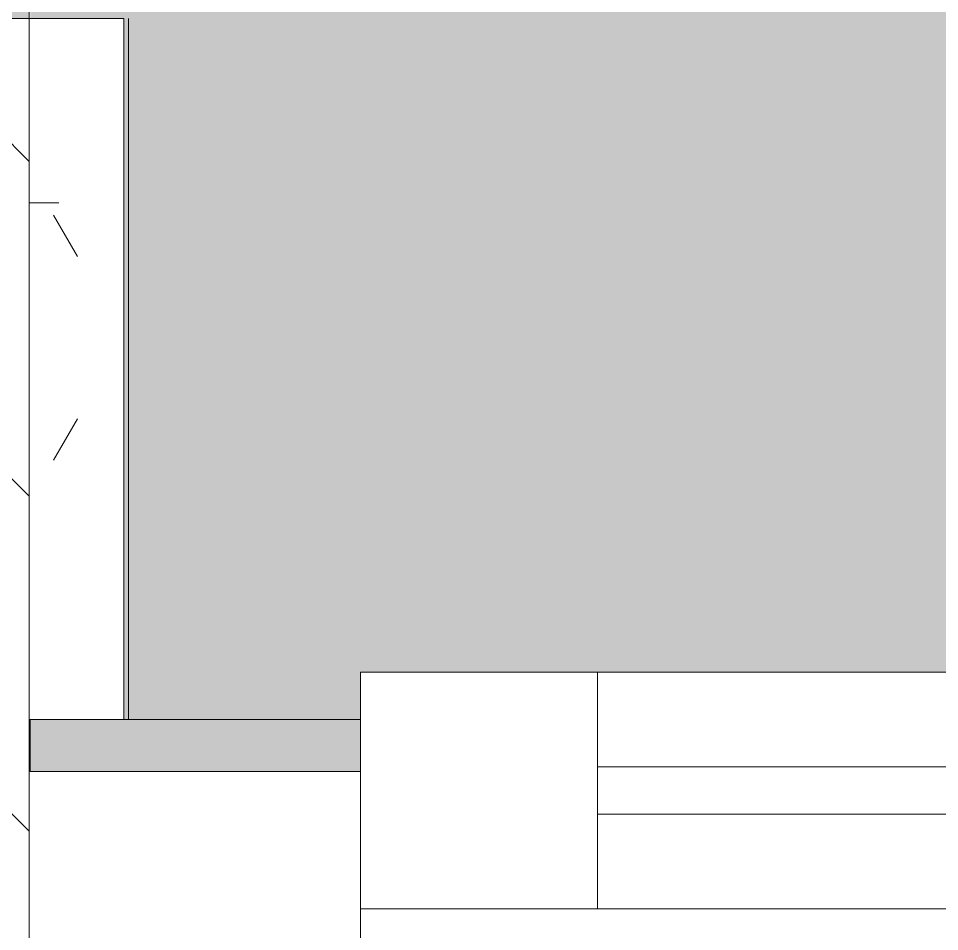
# Model space of a CAD drawing. Header units: millimetres. Extents: x -3238 to 193830, y -8553 to 29000.
# Drawn here: x 18807.7 to 19002.3, y -92.8 to 100 of the extents above; entities that cross this region are included whole.
import ezdxf

# ---------------------------------------------------------------- set-up
doc = ezdxf.new("R2010")
doc.units = ezdxf.units.MM
doc.linetypes.add('Осевая', pattern=[3175, 635, -476.25, 1587.5, -476.25])
for name, color, linetype, lineweight in [('A-GLAZ', 7, 'Continuous', 9), ('A-GLAZ-1', 7, 'Continuous', 13), ('A-WALL', 7, 'Continuous', 9), ('Знаки', 7, 'Continuous', 9), ('Оси-2', 7, 'Осевая', 9)]:
    doc.layers.add(name, color=color, linetype=linetype, lineweight=lineweight)
for name, color, linetype, lineweight, true_color in [('A-WALL-1', 9, 'Continuous', 9, 0x808080), ('A-WALL-FNSH-1', 9, 'Continuous', 9, 0x808080), ('I-WALL-2', 9, 'Continuous', 9, 0x808080)]:
    doc.layers.add(name, color=color, linetype=linetype, lineweight=lineweight, true_color=true_color)
pattern_1 = [(0, (0, 0), (121.92, 30.48), [10.058, -81.382, 10.058, -81.382, -487.68]), (0, (0, 0), (121.92, 30.48), [-182.88, 10.058, -172.822, 10.058, -81.382, -213.36]), (0, (0, 0), (121.92, 30.48), [-457.2, 10.058, -50.902, 10.058, -142.342]), (120, (45.72, 15.24), (-87.356454, 90.345817), [10.058, -81.382, 10.058, -81.382, -487.68]), (120, (45.72, 15.24), (-87.356454, 90.345817), [-182.88, 10.058, -172.822, 10.058, -81.382, -213.36]), (120, (45.72, 15.24), (-87.356454, 90.345817), [-457.2, 10.058, -50.902, 10.058, -142.342]), (240, (60.96, 76.2), (-34.563546, -120.825817), [10.058, -81.382, 10.058, -81.382, -487.68]), (240, (60.96, 76.2), (-34.563546, -120.825817), [-182.88, 10.058, -172.822, 10.058, -81.382, -213.36]), (240, (60.96, 76.2), (-34.563546, -120.825817), [-457.2, 10.058, -50.902, 10.058, -142.342])]

# ---------------------------------------------------------------- blocks, each defined once
blk = doc.blocks.new('120_Окно_СКБ_2Ст - 120_Окно_СКБ_2Ст 2800х2500_створка_-22445922-План устройства полов 2 этажа в осях 1-12')
at = {"layer": 'A-GLAZ'}
for p, q in [((620, -107), (1280, -107)), ((1280, -117), (620, -117))]:
    blk.add_line(p, q, dxfattribs=at)
at = {"layer": 'A-GLAZ-1'}
for p, q in [((1330, -127), (1330, -57)), ((1400, -57), (1400, -127)), ((1330, -87), (570, -87)), ((1280, -137), (1280, -87)), ((1330, -137), (1330, -87)), ((1400, -127), (1330, -127)), ((570, -137), (1330, -137))]:
    blk.add_line(p, q, dxfattribs=at)
blk = doc.blocks.new('Зашивка радиатора_ с перфорацией М4 - Зашивка радиатора_ с перфорацией М4-30943701-План устройства полов 2 этажа в осях 1-12')
at = {"layer": 'Знаки'}
blk.add_hatch(color=256, dxfattribs=at).paths.add_polyline_path([(2303.1, 380), (2260.24, 380), (2260.24, 359), (1500.24, 359), (1500.24, 380), (1430.24, 380), (1430.24, 359), (-399.76, 359), (-399.76, 380), (-430, 380), (-430, 180), (2330, 180), (2330, 221), (2310.24, 221), (2310.24, 369), (2330, 369), (2330, 380), (2310.24, 380)])
for p, q in [((2330, 380), (2260.24, 380)), ((2330, 369), (2330, 380))]:
    blk.add_line(p, q, dxfattribs=at)

msp = doc.modelspace()

# ---------------------------------------------------------------- hatches: boundary and pattern name
at = {"layer": 'A-WALL'}
h = msp.add_hatch(dxfattribs=at)
h.set_pattern_fill('FP_18', color=256, style=0, pattern_type=2)
h.set_pattern_definition([(135, (0, 0), (-35.35534, -35.35534), [])])
h.paths.add_polyline_path([(21610, -100), (21900, -100), (21900, 100), (21610, 100), (21610, -74.94)])
h.paths.add_polyline_path([(18503.63, -100), (18810, -100), (18810, 100), (18160, 100), (18160, -100), (18170.11, -100)])
at = {"layer": 'I-WALL-2'}
h = msp.add_hatch(dxfattribs=at)
h.set_pattern_fill('FP_99', color=256, style=0, pattern_type=2)
h.set_pattern_definition(pattern_1)
h.paths.add_polyline_path([(21900, 100), (21910, 100), (21910, 140), (21610, 140), (21610, 100), (21838.81, 100)])
h.paths.add_polyline_path([(18810, 100), (18810, 140), (18160, 140), (18160, 100), (18503.63, 100)])
h = msp.add_hatch(dxfattribs=at)
h.set_pattern_fill('FP_99', color=256, style=0, pattern_type=2)
h.set_pattern_definition(pattern_1)
h.paths.add_polyline_path([(18830, -48), (18830, 100), (18810, 100), (18810, -48)])

# ---------------------------------------------------------------- linework, layer by layer
at = {"layer": 'A-WALL'}
msp.add_line((18830, 100), (18140, 100), dxfattribs=at)
at = {"layer": 'A-WALL-1'}
for p, q in [((18810, -250), (18810, 140)), ((18830, -48), (18830, 100)), ((18810, -48), (18830, -48))]:
    msp.add_line(p, q, dxfattribs=at)
at = {"layer": 'A-WALL-FNSH-1'}
for p, q in [((18831, -48), (18831, 100)), ((18830, -48), (18831, -48))]:
    msp.add_line(p, q, dxfattribs=at)
at = {"layer": 'Оси-2'}
msp.add_line((61.56, 0), (36030, 0), dxfattribs=at)

# ---------------------------------------------------------------- block references
at = {"layer": 'A-GLAZ', "rotation": 180}
msp.add_blockref('120_Окно_СКБ_2Ст - 120_Окно_СКБ_2Ст 2800х2500_створка_-22445922-План устройства полов 2 этажа в осях 1-12', (20210, -175), dxfattribs=at)
at = {"layer": 'Знаки', "rotation": 180}
msp.add_blockref('Зашивка радиатора_ с перфорацией М4 - Зашивка радиатора_ с перфорацией М4-30943701-План устройства полов 2 этажа в осях 1-12', (21140.24, 321), dxfattribs=at)

doc.saveas('drawing.dxf')
